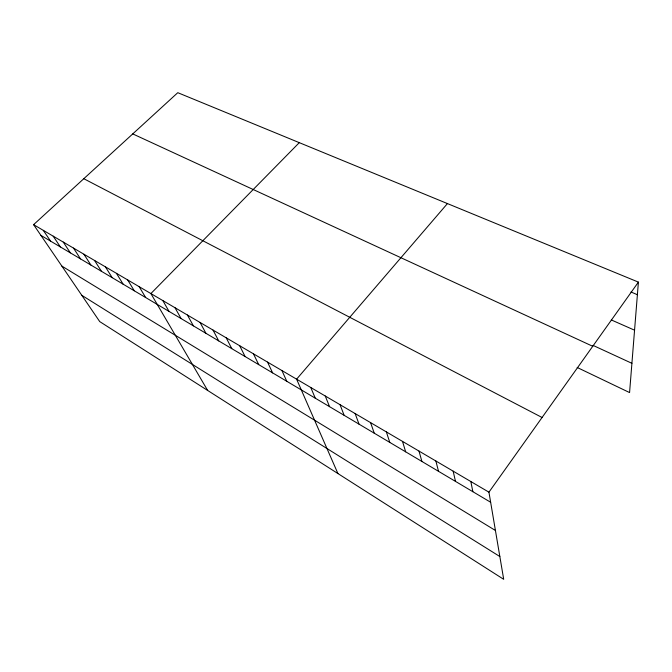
<?xml version="1.0" encoding="UTF-8"?>
<svg xmlns="http://www.w3.org/2000/svg" width="672" height="672" viewBox="0 0 672 672"><rect width="100%" height="100%" fill="white"/><g stroke="black" fill="none" stroke-linecap="round" stroke-linejoin="round"><path stroke-width="1.01" d="M638.4 282.114L488.939 492.173L503.698 579.314L99.725 321.594L33.6 224.658L177.786 92.686L638.4 282.114L629.572 392.574L577.172 367.475M447.434 203.582L296.604 379.176L337.924 473.558M299.284 142.657L150.889 293.572L207.656 390.449M630.966 292.001L637.392 294.697M611.293 319.931L634.561 330.187M593.074 345.408L631.907 363.317M132.754 133.904L592.746 346.282M83.798 178.71L542.069 417.497M33.6 224.658L488.939 492.173M40.925 235.393L490.644 502.253M61.858 266.087L495.424 530.477M81.791 295.31L499.834 556.525M43.31 230.37L50.56 241.114M53.189 236.174L60.379 246.935M63.26 242.088L70.367 252.865M73.508 248.102L80.539 258.905M83.941 254.243L90.896 265.045M94.576 260.484L101.438 271.303M105.412 266.851L112.19 277.679M116.458 273.344L123.136 284.18M127.714 279.955L134.291 290.8M139.188 286.692L145.656 297.545M162.817 300.577L169.058 311.43M174.989 307.726L181.112 318.578M187.412 315.025L193.402 325.87M200.08 322.468L205.934 333.312M213.016 330.07L218.728 340.906M226.22 337.823L231.781 348.65M239.702 345.744L245.104 356.555M253.47 353.833L258.712 364.627M267.54 362.099L272.605 372.876M281.912 370.541L286.793 381.293M310.775 387.5L315.277 398.194M325.248 396.01L329.557 406.669M340.04 404.695L344.131 415.321M355.144 413.566L359.024 424.15M370.583 422.638L374.237 433.18M386.366 431.911L389.777 442.403M402.503 441.395L405.661 451.828M419 451.088L421.898 461.462M435.884 461L438.505 471.316M453.155 471.148L455.49 481.396M470.837 481.538L472.861 491.702"/></g></svg>
